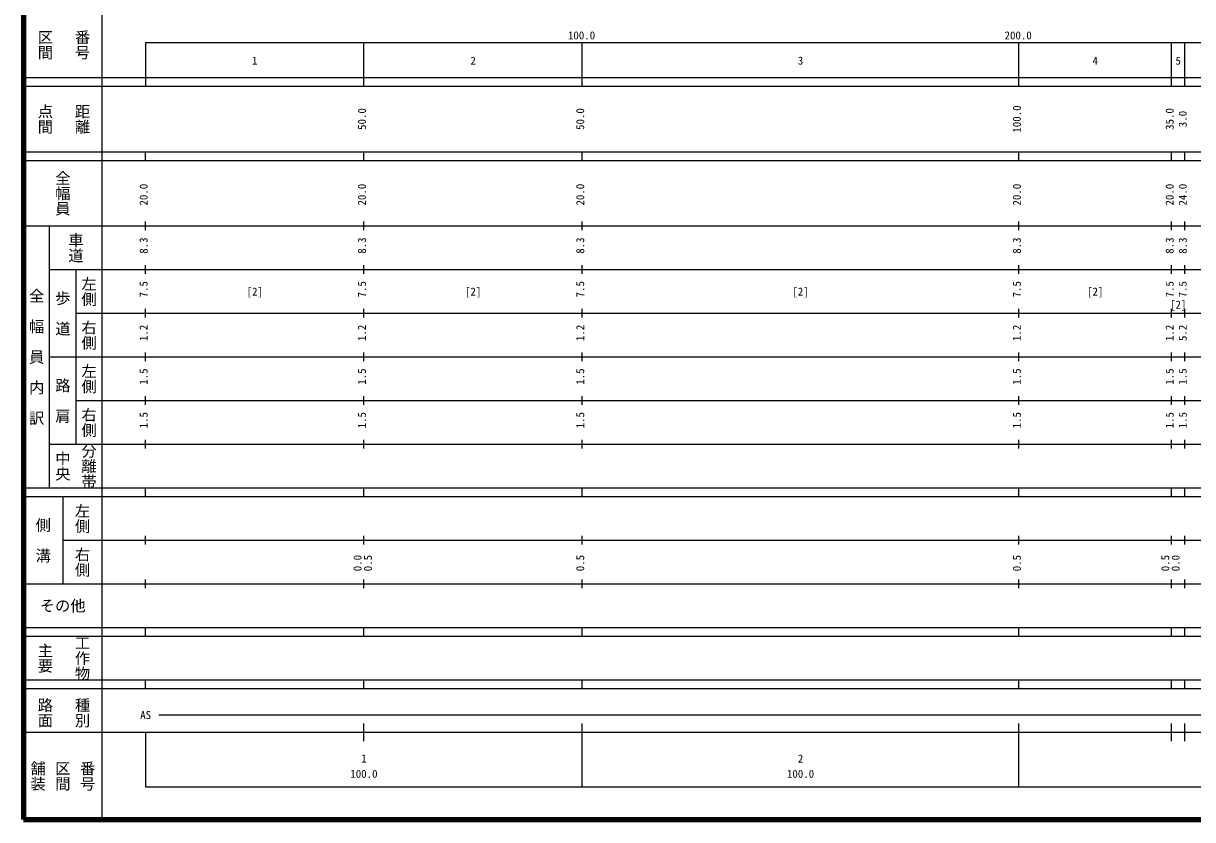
# Model space of a CAD drawing. Units: millimetres on the paper, enlarged 1000 times. Extents: x 40000 to 680000, y 20000 to 380000.
# Drawn here: x 40000 to 307800, y 20000 to 202409 of the extents above; entities that cross this region are included whole.
import ezdxf
from ezdxf.enums import TextEntityAlignment as Align

# ---------------------------------------------------------------- set-up
doc = ezdxf.new("R2010")
doc.units = ezdxf.units.MM
doc.header["$LTSCALE"] = 1000
doc.layers.add('M-TTL', color=2, linetype='Continuous', lineweight=140)
doc.layers.add('M-TTL-BAND', color=7, linetype='Continuous', lineweight=25)
doc.styles.add('@ＭＳ ゴシック', font='')
doc.styles.add('ＭＳ ゴシック', font='')
doc.styles.get('@ＭＳ ゴシック').set_extended_font_data('@MS Gothic')
doc.styles.get('ＭＳ ゴシック').set_extended_font_data('MS Gothic')

msp = doc.modelspace()

# ---------------------------------------------------------------- linework, layer by layer
at = {"layer": 'M-TTL'}
for p, q in [((40000, 380000), (40000, 20000)), ((40000, 20000), (680000, 20000))]:
    msp.add_line(p, q, dxfattribs=at)
at = {"layer": 'M-TTL-BAND'}
for p, q in [((58000, 370000), (58000, 20000)), ((68000, 198000), (579000, 198000)), ((68000, 198000), (68000, 188000)), ((118000, 188000), (118000, 198000)), ((168000, 188000), (168000, 198000)), ((268000, 188000), (268000, 198000)), ((303000, 188000), (303000, 198000)), ((306000, 188000), (306000, 198000)), ((40000, 190000), (579000, 190000)), ((40000, 188000), (579000, 188000)), ((40000, 173000), (579000, 173000)), ((68000, 171000), (68000, 173000)), ((118000, 171000), (118000, 173000)), ((168000, 171000), (168000, 173000)), ((268000, 171000), (268000, 173000)), ((303000, 171000), (303000, 173000)), ((306000, 171000), (306000, 173000)), ((40000, 171000), (579000, 171000)), ((40000, 156000), (579000, 156000)), ((46000, 96000), (46000, 156000)), ((68000, 155000), (68000, 157000)), ((118000, 155000), (118000, 157000)), ((168000, 155000), (168000, 157000)), ((268000, 155000), (268000, 157000)), ((303000, 155000), (303000, 157000)), ((306000, 155000), (306000, 157000)), ((46000, 146000), (579000, 146000)), ((52000, 146000), (52000, 106000)), ((68000, 145000), (68000, 147000)), ((118000, 145000), (118000, 147000)), ((168000, 145000), (168000, 147000)), ((268000, 145000), (268000, 147000)), ((303000, 145000), (303000, 147000)), ((306000, 145000), (306000, 147000)), ((68000, 135000), (68000, 137000)), ((118000, 135000), (118000, 137000)), ((168000, 135000), (168000, 137000)), ((268000, 135000), (268000, 137000)), ((303000, 135000), (303000, 137000)), ((306000, 135000), (306000, 137000)), ((52000, 136000), (579000, 136000)), ((46000, 126000), (579000, 126000)), ((68000, 125000), (68000, 127000)), ((118000, 125000), (118000, 127000)), ((168000, 125000), (168000, 127000)), ((268000, 125000), (268000, 127000)), ((303000, 125000), (303000, 127000)), ((306000, 125000), (306000, 127000)), ((52000, 116000), (579000, 116000)), ((68000, 115000), (68000, 117000)), ((118000, 115000), (118000, 117000)), ((168000, 115000), (168000, 117000)), ((268000, 115000), (268000, 117000)), ((303000, 115000), (303000, 117000)), ((306000, 115000), (306000, 117000)), ((46000, 106000), (579000, 106000)), ((68000, 105000), (68000, 107000)), ((118000, 105000), (118000, 107000)), ((168000, 105000), (168000, 107000)), ((268000, 105000), (268000, 107000)), ((303000, 105000), (303000, 107000)), ((306000, 105000), (306000, 107000)), ((40000, 96000), (579000, 96000)), ((40000, 94000), (579000, 94000)), ((49000, 94000), (49000, 74000)), ((68000, 94000), (68000, 96000)), ((118000, 94000), (118000, 96000)), ((168000, 94000), (168000, 96000)), ((268000, 94000), (268000, 96000)), ((303000, 94000), (303000, 96000)), ((306000, 94000), (306000, 96000)), ((49000, 84000), (579000, 84000)), ((68000, 83000), (68000, 85000)), ((118000, 83000), (118000, 85000)), ((168000, 83000), (168000, 85000)), ((268000, 83000), (268000, 85000)), ((303000, 83000), (303000, 85000)), ((306000, 83000), (306000, 85000)), ((68000, 73000), (68000, 75000)), ((118000, 73000), (118000, 75000)), ((168000, 73000), (168000, 75000)), ((268000, 73000), (268000, 75000)), ((303000, 73000), (303000, 75000)), ((306000, 73000), (306000, 75000)), ((40000, 74000), (579000, 74000)), ((40000, 64000), (579000, 64000)), ((40000, 62000), (579000, 62000)), ((68000, 62000), (68000, 64000)), ((118000, 62000), (118000, 64000)), ((168000, 62000), (168000, 64000)), ((268000, 62000), (268000, 64000)), ((303000, 62000), (303000, 64000)), ((306000, 62000), (306000, 64000)), ((40000, 52000), (579000, 52000)), ((68000, 50000), (68000, 52000)), ((118000, 50000), (118000, 52000)), ((118000, 50000), (118000, 52000)), ((168000, 50000), (168000, 52000)), ((168000, 50000), (168000, 52000)), ((268000, 50000), (268000, 52000)), ((303000, 50000), (303000, 52000)), ((306000, 50000), (306000, 52000)), ((40000, 50000), (579000, 50000)), ((71000, 44000), (565000, 44000)), ((118000, 38000), (118000, 42000)), ((168000, 27500), (168000, 42000)), ((268000, 27500), (268000, 42000)), ((303000, 38000), (303000, 42000)), ((306000, 38000), (306000, 42000)), ((40000, 40000), (579000, 40000)), ((68000, 40000), (68000, 27500)), ((68000, 27500), (579000, 27500))]:
    msp.add_line(p, q, dxfattribs=at)

# ---------------------------------------------------------------- texts
at = {"layer": 'M-TTL-BAND', "style": '@ＭＳ ゴシック'}
for s, p in [('区間', (45000, 197500)), ('番号', (53500, 197500)), ('点間', (45000, 180500)), ('距離', (53500, 180500)), ('全幅員', (49000, 163500)), ('車道', (52000, 151000)), ('左側', (55000, 141000)), ('全\u3000幅\u3000員\u3000内\u3000訳', (43000, 126000)), ('歩\u3000道', (49000, 136000)), ('右側', (55000, 131000)), ('左側', (55000, 121000)), ('路\u3000肩', (49000, 116000)), ('右側', (55000, 111000)), ('分離帯', (55000, 101000)), ('中央', (49000, 101000)), ('左側', (53500, 89000)), ('側\u3000溝', (44500, 84000)), ('右側', (53500, 79000)), ('工作物', (53500, 57000)), ('主要', (45000, 57000)), ('路面', (45000, 44500)), ('種別', (53500, 44500)), ('舗装', (43333, 30000)), ('区間', (49000, 30000)), ('番号', (54667, 30000))]:
    msp.add_text(s, height=2566, rotation=270, dxfattribs=at).set_placement(p, align=Align.MIDDLE_CENTER)
at = {"layer": 'M-TTL-BAND', "style": 'ＭＳ ゴシック'}
for s, p in [('100.0', (167844, 198195)), ('200.0', (267844, 198195)), ('1', (93000, 192405)), ('2', (143000, 192405)), ('3', (218000, 192405)), ('4', (285500, 192405)), ('5', (304500, 192405)), ('[2]', (93000, 139500)), ('[2]', (143000, 139500)), ('[2]', (218000, 139500)), ('[2]', (285500, 139500)), ('[2]', (304500, 136500)), ('AS', (68000, 42500)), ('1', (118000, 32523)), ('2', (218000, 32523)), ('100.0', (118000, 29033)), ('100.0', (218000, 29033))]:
    msp.add_text(s, height=1833, dxfattribs=at).set_placement(p, align=Align.BOTTOM_CENTER)
for s, p in [('50.0', (119000, 180500)), ('50.0', (169000, 180500)), ('100.0', (269000, 180500)), ('35.0', (304000, 180500)), ('3.0', (307000, 180500)), ('20.0', (69000, 163174)), ('20.0', (119000, 163174)), ('20.0', (169000, 163174)), ('20.0', (269000, 163174)), ('20.0', (304000, 163174)), ('24.0', (307000, 163174)), ('8.3', (69000, 151500)), ('8.3', (119000, 151500)), ('8.3', (169000, 151500)), ('8.3', (269000, 151500)), ('8.3', (304000, 151500)), ('8.3', (307000, 151500)), ('7.5', (69000, 141500)), ('7.5', (119000, 141500)), ('7.5', (169000, 141500)), ('7.5', (269000, 141500)), ('7.5', (304000, 141500)), ('7.5', (307000, 141500)), ('1.2', (69000, 131500)), ('1.2', (119000, 131500)), ('1.2', (169000, 131500)), ('1.2', (269000, 131500)), ('1.2', (304000, 131500)), ('5.2', (307000, 131500)), ('1.5', (69000, 121500)), ('1.5', (119000, 121500)), ('1.5', (169000, 121500)), ('1.5', (269000, 121500)), ('1.5', (304000, 121500)), ('1.5', (307000, 121500)), ('1.5', (69000, 111500)), ('1.5', (119000, 111500)), ('1.5', (169000, 111500)), ('1.5', (269000, 111500)), ('1.5', (304000, 111500)), ('1.5', (307000, 111500)), ('0.0', (118000, 78764)), ('0.5', (120370, 78764)), ('0.5', (169000, 78764)), ('0.5', (269000, 78764)), ('0.5', (303000, 78764)), ('0.0', (305370, 78764))]:
    msp.add_text(s, height=1833, rotation=90, dxfattribs=at).set_placement(p, align=Align.BOTTOM_CENTER)
msp.add_text('その他', height=2566, dxfattribs=at).set_placement((49000, 69000), align=Align.MIDDLE_CENTER)

doc.saveas('drawing.dxf')
